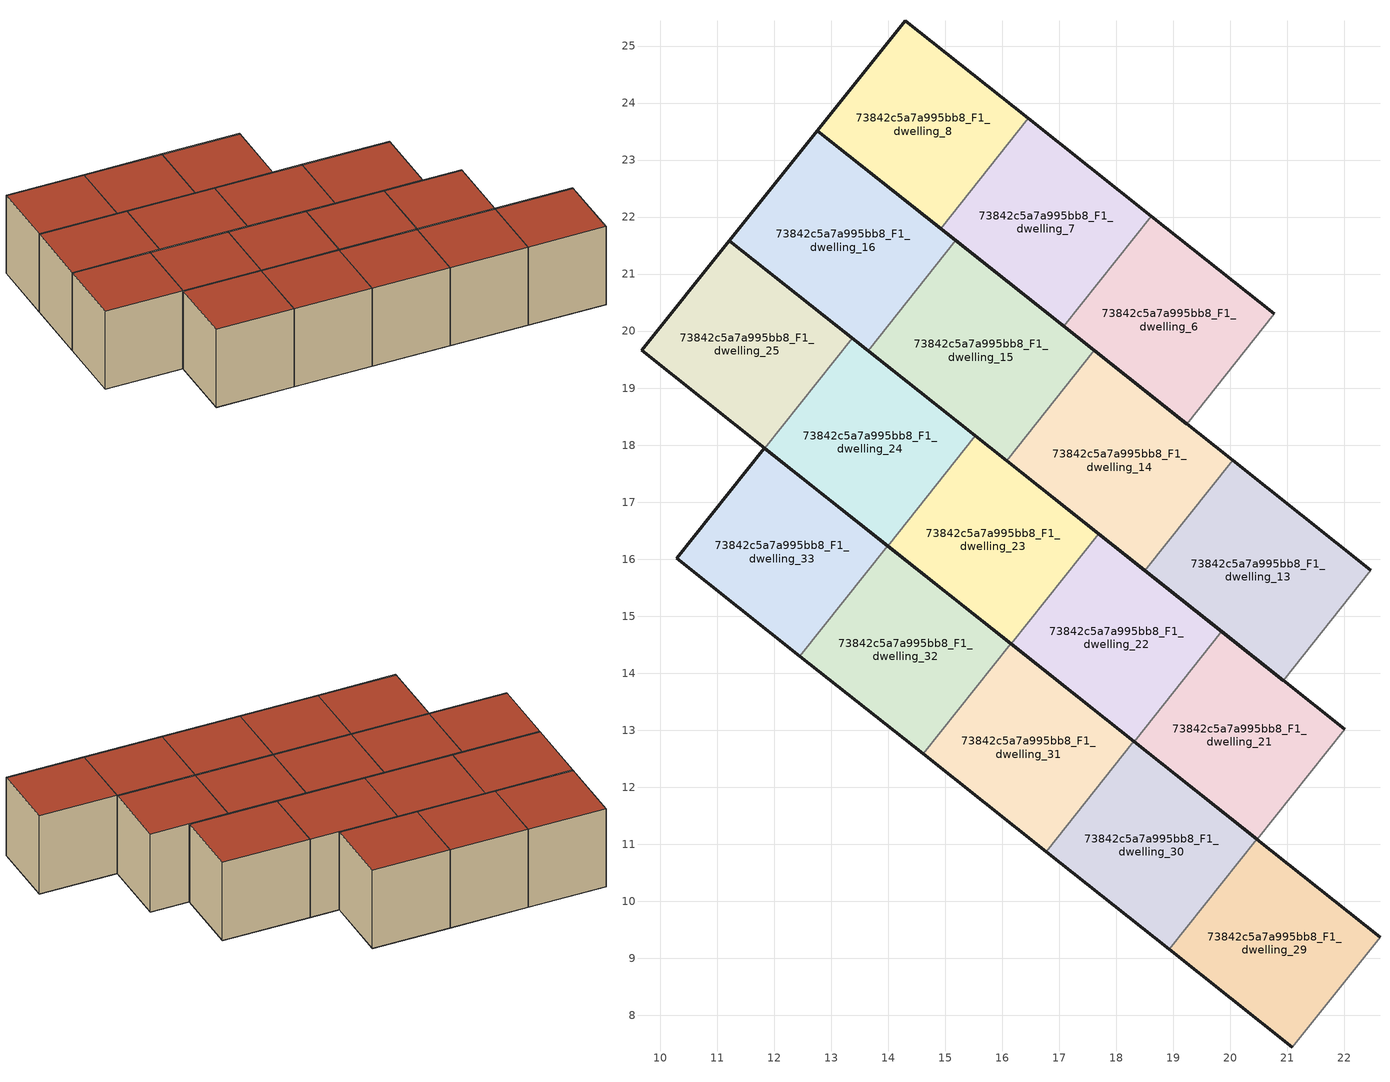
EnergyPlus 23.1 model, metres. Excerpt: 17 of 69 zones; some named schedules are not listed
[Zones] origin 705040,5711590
73842c5a7a995bb8_F1_dwelling_13
 floor to 73842c5a7a995bb8_F0_dwelling_13 (EU_floor_Construction): 20.93,13.87 22.46,15.8 20.04,17.73 18.5,15.8 z3
 wall outside (EU_wall_Construction): 20.04,17.73 22.46,15.8 / 20.93,13.87 18.5,15.8 z3:6
 wall to 73842c5a7a995bb8_F1_dwelling_14 (EU_wall_Construction): 18.5,15.8 20.04,17.73 z3:6
 wall to 73842c5a7a995bb8_F1_dwelling_12 (EU_wall_Construction): 22.46,15.8 20.93,13.87 z3:6
 roof outside (EU_roof_Construction): 22.46,15.8 20.93,13.87 18.5,15.8 20.04,17.73 z6
73842c5a7a995bb8_F1_dwelling_14
 floor to 73842c5a7a995bb8_F0_dwelling_14 (EU_floor_Construction): 18.5,15.8 20.04,17.73 17.61,19.66 16.07,17.73 z3
 wall outside (EU_wall_Construction): 17.61,19.66 20.04,17.73 / 18.5,15.8 16.07,17.73 z3:6
 wall to 73842c5a7a995bb8_F1_dwelling_15 (EU_wall_Construction): 16.07,17.73 17.61,19.66 z3:6
 roof outside (EU_roof_Construction): 20.04,17.73 18.5,15.8 16.07,17.73 17.61,19.66 z6
73842c5a7a995bb8_F1_dwelling_15
 floor to 73842c5a7a995bb8_F0_dwelling_15 (EU_floor_Construction): 16.07,17.73 17.61,19.66 15.18,21.59 13.65,19.66 z3
 wall outside (EU_wall_Construction): 15.18,21.59 17.61,19.66 / 16.07,17.73 13.65,19.66 z3:6
 wall to 73842c5a7a995bb8_F1_dwelling_16 (EU_wall_Construction): 13.65,19.66 15.18,21.59 z3:6
 roof outside (EU_roof_Construction): 17.61,19.66 16.07,17.73 13.65,19.66 15.18,21.59 z6
73842c5a7a995bb8_F1_dwelling_16
 floor to 73842c5a7a995bb8_F0_dwelling_16 (EU_floor_Construction): 13.65,19.66 15.18,21.59 12.76,23.52 11.21,21.59 z3
 wall outside (EU_wall_Construction): 13.65,19.66 11.21,21.59 12.76,23.52 15.18,21.59 z3:6
 roof outside (EU_roof_Construction): 15.18,21.59 13.65,19.66 11.21,21.59 12.76,23.52 z6
73842c5a7a995bb8_F1_dwelling_21
 floor to 73842c5a7a995bb8_F0_dwelling_21 (EU_floor_Construction): 20.47,11.08 22.01,13.02 19.85,14.73 18.31,12.8 z3
 wall outside (EU_wall_Construction): 19.85,14.73 22.01,13.02 / 20.47,11.08 18.31,12.8 z3:6
 wall to 73842c5a7a995bb8_F1_dwelling_22 (EU_wall_Construction): 18.31,12.8 19.85,14.73 z3:6
 wall to 73842c5a7a995bb8_F1_dwelling_20 (EU_wall_Construction): 22.01,13.02 20.47,11.08 z3:6
 roof outside (EU_roof_Construction): 22.01,13.02 20.47,11.08 18.31,12.8 19.85,14.73 z6
73842c5a7a995bb8_F1_dwelling_22
 floor to 73842c5a7a995bb8_F0_dwelling_22 (EU_floor_Construction): 18.31,12.8 19.85,14.73 17.69,16.45 16.15,14.51 z3
 wall outside (EU_wall_Construction): 17.69,16.45 19.85,14.73 / 18.31,12.8 16.15,14.51 z3:6
 wall to 73842c5a7a995bb8_F1_dwelling_23 (EU_wall_Construction): 16.15,14.51 17.69,16.45 z3:6
 roof outside (EU_roof_Construction): 19.85,14.73 18.31,12.8 16.15,14.51 17.69,16.45 z6
73842c5a7a995bb8_F1_dwelling_23
 floor to 73842c5a7a995bb8_F0_dwelling_23 (EU_floor_Construction): 16.15,14.51 17.69,16.45 15.53,18.16 13.99,16.23 z3
 wall outside (EU_wall_Construction): 15.53,18.16 17.69,16.45 / 16.15,14.51 13.99,16.23 z3:6
 wall to 73842c5a7a995bb8_F1_dwelling_24 (EU_wall_Construction): 13.99,16.23 15.53,18.16 z3:6
 roof outside (EU_roof_Construction): 17.69,16.45 16.15,14.51 13.99,16.23 15.53,18.16 z6
73842c5a7a995bb8_F1_dwelling_24
 floor to 73842c5a7a995bb8_F0_dwelling_24 (EU_floor_Construction): 13.99,16.23 15.53,18.16 13.37,19.88 11.83,17.94 z3
 wall outside (EU_wall_Construction): 13.37,19.88 15.53,18.16 / 13.99,16.23 11.83,17.94 z3:6
 wall to 73842c5a7a995bb8_F1_dwelling_25 (EU_wall_Construction): 11.83,17.94 13.37,19.88 z3:6
 roof outside (EU_roof_Construction): 15.53,18.16 13.99,16.23 11.83,17.94 13.37,19.88 z6
73842c5a7a995bb8_F1_dwelling_25
 floor to 73842c5a7a995bb8_F0_dwelling_25 (EU_floor_Construction): 11.83,17.94 13.37,19.88 11.21,21.59 9.67,19.66 z3
 wall outside (EU_wall_Construction): 11.83,17.94 9.67,19.66 11.21,21.59 13.37,19.88 z3:6
 roof outside (EU_roof_Construction): 13.37,19.88 11.83,17.94 9.67,19.66 11.21,21.59 z6
73842c5a7a995bb8_F1_dwelling_29
 floor to 73842c5a7a995bb8_F0_dwelling_29 (EU_floor_Construction): 21.09,7.44 22.62,9.37 20.46,11.09 18.93,9.15 z3
 wall outside (EU_wall_Construction): 21.09,7.44 18.93,9.15 / 20.46,11.09 22.62,9.37 z3:6
 wall to 73842c5a7a995bb8_F1_dwelling_28 (EU_wall_Construction): 22.62,9.37 21.09,7.44 z3:6
 wall to 73842c5a7a995bb8_F1_dwelling_30 (EU_wall_Construction): 18.93,9.15 20.46,11.09 z3:6
 roof outside (EU_roof_Construction): 22.62,9.37 21.09,7.44 18.93,9.15 20.46,11.09 z6
73842c5a7a995bb8_F1_dwelling_30
 floor to 73842c5a7a995bb8_F0_dwelling_30 (EU_floor_Construction): 18.93,9.15 20.46,11.09 18.31,12.8 16.77,10.87 z3
 wall outside (EU_wall_Construction): 18.93,9.15 16.77,10.87 / 18.31,12.8 20.46,11.09 z3:6
 wall to 73842c5a7a995bb8_F1_dwelling_31 (EU_wall_Construction): 16.77,10.87 18.31,12.8 z3:6
 roof outside (EU_roof_Construction): 20.46,11.09 18.93,9.15 16.77,10.87 18.31,12.8 z6
73842c5a7a995bb8_F1_dwelling_31
 floor to 73842c5a7a995bb8_F0_dwelling_31 (EU_floor_Construction): 16.77,10.87 18.31,12.8 16.15,14.52 14.61,12.58 z3
 wall outside (EU_wall_Construction): 16.77,10.87 14.61,12.58 / 16.15,14.52 18.31,12.8 z3:6
 wall to 73842c5a7a995bb8_F1_dwelling_32 (EU_wall_Construction): 14.61,12.58 16.15,14.52 z3:6
 roof outside (EU_roof_Construction): 18.31,12.8 16.77,10.87 14.61,12.58 16.15,14.52 z6
73842c5a7a995bb8_F1_dwelling_32
 floor to 73842c5a7a995bb8_F0_dwelling_32 (EU_floor_Construction): 14.61,12.58 16.15,14.52 13.99,16.23 12.45,14.3 z3
 wall outside (EU_wall_Construction): 14.61,12.58 12.45,14.3 / 13.99,16.23 16.15,14.52 z3:6
 wall to 73842c5a7a995bb8_F1_dwelling_33 (EU_wall_Construction): 12.45,14.3 13.99,16.23 z3:6
 roof outside (EU_roof_Construction): 16.15,14.52 14.61,12.58 12.45,14.3 13.99,16.23 z6
73842c5a7a995bb8_F1_dwelling_33
 floor to 73842c5a7a995bb8_F0_dwelling_33 (EU_floor_Construction): 12.45,14.3 13.99,16.23 11.83,17.95 10.29,16.01 z3
 wall outside (EU_wall_Construction): 12.45,14.3 10.29,16.01 11.83,17.95 13.99,16.23 z3:6
 roof outside (EU_roof_Construction): 13.99,16.23 12.45,14.3 10.29,16.01 11.83,17.95 z6
73842c5a7a995bb8_F1_dwelling_6
 floor to 73842c5a7a995bb8_F0_dwelling_6 (EU_floor_Construction): 19.24,18.37 20.77,20.3 18.61,22.02 17.08,20.08 z3
 wall outside (EU_wall_Construction): 18.61,22.02 20.77,20.3 / 19.24,18.37 17.08,20.08 z3:6
 wall to 73842c5a7a995bb8_F1_dwelling_7 (EU_wall_Construction): 17.08,20.08 18.61,22.02 z3:6
 wall to 73842c5a7a995bb8_F1_dwelling_5 (EU_wall_Construction): 20.77,20.3 19.24,18.37 z3:6
 roof outside (EU_roof_Construction): 20.77,20.3 19.24,18.37 17.08,20.08 18.61,22.02 z6
73842c5a7a995bb8_F1_dwelling_7
 floor to 73842c5a7a995bb8_F0_dwelling_7 (EU_floor_Construction): 17.08,20.08 18.61,22.02 16.45,23.73 14.92,21.8 z3
 wall outside (EU_wall_Construction): 16.45,23.73 18.61,22.02 / 17.08,20.08 14.92,21.8 z3:6
 wall to 73842c5a7a995bb8_F1_dwelling_8 (EU_wall_Construction): 14.92,21.8 16.45,23.73 z3:6
 roof outside (EU_roof_Construction): 18.61,22.02 17.08,20.08 14.92,21.8 16.45,23.73 z6
73842c5a7a995bb8_F1_dwelling_8
 floor to 73842c5a7a995bb8_F0_dwelling_8 (EU_floor_Construction): 14.92,21.8 16.45,23.73 14.3,25.44 12.76,23.52 z3
 wall outside (EU_wall_Construction): 14.92,21.8 12.76,23.52 14.3,25.44 16.45,23.73 z3:6
 roof outside (EU_roof_Construction): 16.45,23.73 14.92,21.8 12.76,23.52 14.3,25.44 z6
[Building]
EU S2 Campaign: North Axis=0; Terrain=City; Solar Distribution=FullExterior
[Site:Location]
London: Latitude=51.5; Longitude=-0.5; Time Zone=0; Elevation=25
[SizingPeriod:WeatherFileDays]
AnnualSizingPeriod: Begin Month=1; Begin Day of Month=1; End Month=12; End Day of Month=31; Day of Week for Start Day=Monday; Use Weather File Daylight Saving Period=No; Use Weather File Rain and Snow Indicators=No
[MATERIAL]
EU_InternalMass_Material: Roughness=MediumRough; Thickness=0.1; Conductivity=1; Density=1800; Specific Heat=900; Thermal Absorptance=0.9; Solar Absorptance=0.7; Visible Absorptance=0.7
[MATERIAL:NOMASS] Roughness=MediumRough; Thermal Absorptance=0.9; Solar Absorptance=0.7; Visible Absorptance=0.7
Name | Thermal Resistance
EU_wall_NoMass | 0.635353
EU_roof_NoMass | 0.675062
EU_floor_NoMass | 1.96382
[CONSTRUCTION]
EU_wall_Construction: EU_wall_NoMass
EU_roof_Construction: EU_roof_NoMass
EU_floor_Construction: EU_floor_NoMass
EU_InternalMass_Construction: EU_InternalMass_Material
[ZONE] Type=1; Multiplier=1; Ceiling Height=autocalculate; Floor Area=autocalculate; Part of Total Floor Area=Yes
Name | Volume
73842c5a7a995bb8_F1_dwelling_13; 73842c5a7a995bb8_F1_dwelling_15 | 22.9768
73842c5a7a995bb8_F1_dwelling_14 | 22.9702
73842c5a7a995bb8_F1_dwelling_16 | 22.9775
73842c5a7a995bb8_F1_dwelling_21 | 20.4163
73842c5a7a995bb8_F1_dwelling_22 | 20.4126
73842c5a7a995bb8_F1_dwelling_23; 73842c5a7a995bb8_F1_dwelling_24 | 20.4185
73842c5a7a995bb8_F1_dwelling_25; 73842c5a7a995bb8_F1_dwelling_7 | 20.4236
73842c5a7a995bb8_F1_dwelling_29 | 20.4221
73842c5a7a995bb8_F1_dwelling_30 | 20.4177
73842c5a7a995bb8_F1_dwelling_31; 73842c5a7a995bb8_F1_dwelling_33 | 20.417
73842c5a7a995bb8_F1_dwelling_32 | 20.428
73842c5a7a995bb8_F1_dwelling_6; 73842c5a7a995bb8_F1_dwelling_8 | 20.4192
[INTERNALMASS] Construction=EU_InternalMass_Construction
Name | Zone or ZoneList | Surface Area
73842c5a7a995bb8_F1_dwelling_6_EU_InternalMass | 73842c5a7a995bb8_F1_dwelling_6 | 7.42323
73842c5a7a995bb8_F1_dwelling_7_EU_InternalMass | 73842c5a7a995bb8_F1_dwelling_7 | 7.42595
73842c5a7a995bb8_F1_dwelling_8_EU_InternalMass | 73842c5a7a995bb8_F1_dwelling_8 | 7.42463
73842c5a7a995bb8_F1_dwelling_13_EU_InternalMass | 73842c5a7a995bb8_F1_dwelling_13 | 7.42469
73842c5a7a995bb8_F1_dwelling_14_EU_InternalMass | 73842c5a7a995bb8_F1_dwelling_14 | 7.42264
73842c5a7a995bb8_F1_dwelling_15_EU_InternalMass | 73842c5a7a995bb8_F1_dwelling_15 | 7.42873
73842c5a7a995bb8_F1_dwelling_16_EU_InternalMass | 73842c5a7a995bb8_F1_dwelling_16 | 7.42419
73842c5a7a995bb8_F1_dwelling_21_EU_InternalMass | 73842c5a7a995bb8_F1_dwelling_21 | 7.42663
73842c5a7a995bb8_F1_dwelling_22_EU_InternalMass | 73842c5a7a995bb8_F1_dwelling_22 | 6.80652
73842c5a7a995bb8_F1_dwelling_23_EU_InternalMass | 73842c5a7a995bb8_F1_dwelling_23 | 6.8046
73842c5a7a995bb8_F1_dwelling_24_EU_InternalMass | 73842c5a7a995bb8_F1_dwelling_24 | 6.80923
73842c5a7a995bb8_F1_dwelling_25_EU_InternalMass | 73842c5a7a995bb8_F1_dwelling_25 | 6.8046
73842c5a7a995bb8_F1_dwelling_29_EU_InternalMass | 73842c5a7a995bb8_F1_dwelling_29 | 6.80902
73842c5a7a995bb8_F1_dwelling_30_EU_InternalMass | 73842c5a7a995bb8_F1_dwelling_30 | 6.8046
73842c5a7a995bb8_F1_dwelling_31_EU_InternalMass | 73842c5a7a995bb8_F1_dwelling_31 | 6.80923
73842c5a7a995bb8_F1_dwelling_32_EU_InternalMass | 73842c5a7a995bb8_F1_dwelling_32 | 6.80461
73842c5a7a995bb8_F1_dwelling_33_EU_InternalMass | 73842c5a7a995bb8_F1_dwelling_33 | 6.80704
[OTHEREQUIPMENT] Fuel Type=Electricity; Design Level Calculation Method=Watts/Area; Power per Zone Floor Area=1; Fraction Latent=0; Fraction Radiant=0; Fraction Lost=0; Carbon Dioxide Generation Rate=0; EndUse Subcategory=EU_Step8_InternalGains
Name | Zone or ZoneList or Space or SpaceList | Schedule
EU_Step8_InternalGain_73842c5a7a995bb8_F1_dwelling_6_f000 | 73842c5a7a995bb8_F1_dwelling_6 | EU_Step8_GainSchedule_73842c5a7a995bb8_F1_dwelling_6_f000
EU_Step8_InternalGain_73842c5a7a995bb8_F1_dwelling_7_f000 | 73842c5a7a995bb8_F1_dwelling_7 | EU_Step8_GainSchedule_73842c5a7a995bb8_F1_dwelling_7_f000
EU_Step8_InternalGain_73842c5a7a995bb8_F1_dwelling_8_f000 | 73842c5a7a995bb8_F1_dwelling_8 | EU_Step8_GainSchedule_73842c5a7a995bb8_F1_dwelling_8_f000
EU_Step8_InternalGain_73842c5a7a995bb8_F1_dwelling_13_f000 | 73842c5a7a995bb8_F1_dwelling_13 | EU_Step8_GainSchedule_73842c5a7a995bb8_F1_dwelling_13_f000
EU_Step8_InternalGain_73842c5a7a995bb8_F1_dwelling_14_f000 | 73842c5a7a995bb8_F1_dwelling_14 | EU_Step8_GainSchedule_73842c5a7a995bb8_F1_dwelling_14_f000
EU_Step8_InternalGain_73842c5a7a995bb8_F1_dwelling_15_f000 | 73842c5a7a995bb8_F1_dwelling_15 | EU_Step8_GainSchedule_73842c5a7a995bb8_F1_dwelling_15_f000
EU_Step8_InternalGain_73842c5a7a995bb8_F1_dwelling_16_f000 | 73842c5a7a995bb8_F1_dwelling_16 | EU_Step8_GainSchedule_73842c5a7a995bb8_F1_dwelling_16_f000
EU_Step8_InternalGain_73842c5a7a995bb8_F1_dwelling_21_f000 | 73842c5a7a995bb8_F1_dwelling_21 | EU_Step8_GainSchedule_73842c5a7a995bb8_F1_dwelling_21_f000
EU_Step8_InternalGain_73842c5a7a995bb8_F1_dwelling_22_f000 | 73842c5a7a995bb8_F1_dwelling_22 | EU_Step8_GainSchedule_73842c5a7a995bb8_F1_dwelling_22_f000
EU_Step8_InternalGain_73842c5a7a995bb8_F1_dwelling_23_f000 | 73842c5a7a995bb8_F1_dwelling_23 | EU_Step8_GainSchedule_73842c5a7a995bb8_F1_dwelling_23_f000
EU_Step8_InternalGain_73842c5a7a995bb8_F1_dwelling_24_f000 | 73842c5a7a995bb8_F1_dwelling_24 | EU_Step8_GainSchedule_73842c5a7a995bb8_F1_dwelling_24_f000
EU_Step8_InternalGain_73842c5a7a995bb8_F1_dwelling_25_f000 | 73842c5a7a995bb8_F1_dwelling_25 | EU_Step8_GainSchedule_73842c5a7a995bb8_F1_dwelling_25_f000
EU_Step8_InternalGain_73842c5a7a995bb8_F1_dwelling_29_f000 | 73842c5a7a995bb8_F1_dwelling_29 | EU_Step8_GainSchedule_73842c5a7a995bb8_F1_dwelling_29_f000
EU_Step8_InternalGain_73842c5a7a995bb8_F1_dwelling_30_f000 | 73842c5a7a995bb8_F1_dwelling_30 | EU_Step8_GainSchedule_73842c5a7a995bb8_F1_dwelling_30_f000
EU_Step8_InternalGain_73842c5a7a995bb8_F1_dwelling_31_f000 | 73842c5a7a995bb8_F1_dwelling_31 | EU_Step8_GainSchedule_73842c5a7a995bb8_F1_dwelling_31_f000
EU_Step8_InternalGain_73842c5a7a995bb8_F1_dwelling_32_f000 | 73842c5a7a995bb8_F1_dwelling_32 | EU_Step8_GainSchedule_73842c5a7a995bb8_F1_dwelling_32_f000
EU_Step8_InternalGain_73842c5a7a995bb8_F1_dwelling_33_f000 | 73842c5a7a995bb8_F1_dwelling_33 | EU_Step8_GainSchedule_73842c5a7a995bb8_F1_dwelling_33_f000
[ZONEVENTILATION:DESIGNFLOWRATE] Schedule=EU_AlwaysOn; Design Flow Rate Calculation Method=AirChanges/Hour; Air Changes per Hour=0.555504; Ventilation Type=Natural; Fan Pressure Rise=0; Fan Total Efficiency=1; Constant Term Coefficient=1; Temperature Term Coefficient=0; Velocity Term Coefficient=0; Velocity Squared Term Coefficient=0; Minimum Indoor Temperature=-100; Maximum Indoor Temperature=100; Delta Temperature=-100; Minimum Outdoor Temperature=-100; Maximum Outdoor Temperature=100; Maximum Wind Speed=40
Name | Zone or ZoneList or Space or SpaceList
EU_ConstantAir_73842c5a7a995bb8_F1_dwelling_6 | 73842c5a7a995bb8_F1_dwelling_6
EU_ConstantAir_73842c5a7a995bb8_F1_dwelling_7 | 73842c5a7a995bb8_F1_dwelling_7
EU_ConstantAir_73842c5a7a995bb8_F1_dwelling_8 | 73842c5a7a995bb8_F1_dwelling_8
EU_ConstantAir_73842c5a7a995bb8_F1_dwelling_13 | 73842c5a7a995bb8_F1_dwelling_13
EU_ConstantAir_73842c5a7a995bb8_F1_dwelling_14 | 73842c5a7a995bb8_F1_dwelling_14
EU_ConstantAir_73842c5a7a995bb8_F1_dwelling_15 | 73842c5a7a995bb8_F1_dwelling_15
EU_ConstantAir_73842c5a7a995bb8_F1_dwelling_16 | 73842c5a7a995bb8_F1_dwelling_16
EU_ConstantAir_73842c5a7a995bb8_F1_dwelling_21 | 73842c5a7a995bb8_F1_dwelling_21
EU_ConstantAir_73842c5a7a995bb8_F1_dwelling_22 | 73842c5a7a995bb8_F1_dwelling_22
EU_ConstantAir_73842c5a7a995bb8_F1_dwelling_23 | 73842c5a7a995bb8_F1_dwelling_23
EU_ConstantAir_73842c5a7a995bb8_F1_dwelling_24 | 73842c5a7a995bb8_F1_dwelling_24
EU_ConstantAir_73842c5a7a995bb8_F1_dwelling_25 | 73842c5a7a995bb8_F1_dwelling_25
EU_ConstantAir_73842c5a7a995bb8_F1_dwelling_29 | 73842c5a7a995bb8_F1_dwelling_29
EU_ConstantAir_73842c5a7a995bb8_F1_dwelling_30 | 73842c5a7a995bb8_F1_dwelling_30
EU_ConstantAir_73842c5a7a995bb8_F1_dwelling_31 | 73842c5a7a995bb8_F1_dwelling_31
EU_ConstantAir_73842c5a7a995bb8_F1_dwelling_32 | 73842c5a7a995bb8_F1_dwelling_32
EU_ConstantAir_73842c5a7a995bb8_F1_dwelling_33 | 73842c5a7a995bb8_F1_dwelling_33
[HVACTEMPLATE:ZONE:IDEALLOADSAIRSYSTEM] System Availability Schedule=EU_AlwaysOn; Maximum Heating Supply Air Temperature=50; Minimum Cooling Supply Air Temperature=13; Maximum Heating Supply Air Humidity Ratio=0.0156; Minimum Cooling Supply Air Humidity Ratio=0.0077; Heating Limit=NoLimit; Cooling Limit=NoLimit; Heating Availability Schedule=EU_AlwaysOn; Cooling Availability Schedule=EU_CoolingOff; Dehumidification Control Type=ConstantSensibleHeatRatio; Cooling Sensible Heat Ratio=0.7; Dehumidification Setpoint=60; Humidification Control Type=None; Humidification Setpoint=30; Outdoor Air Method=None; Outdoor Air Flow Rate per Person=0.00944; Outdoor Air Flow Rate per Zone Floor Area=0; Outdoor Air Flow Rate per Zone=0; Demand Controlled Ventilation Type=None; Outdoor Air Economizer Type=NoEconomizer; Heat Recovery Type=None; Sensible Heat Recovery Effectiveness=0.7; Latent Heat Recovery Effectiveness=0.65
Name | Template Thermostat
73842c5a7a995bb8_F1_dwelling_6 | EU_HeatOnly_73842c5a7a995bb8_F1_dwelling_6
73842c5a7a995bb8_F1_dwelling_7 | EU_HeatOnly_73842c5a7a995bb8_F1_dwelling_7
73842c5a7a995bb8_F1_dwelling_8 | EU_HeatOnly_73842c5a7a995bb8_F1_dwelling_8
73842c5a7a995bb8_F1_dwelling_13 | EU_HeatOnly_73842c5a7a995bb8_F1_dwelling_13
73842c5a7a995bb8_F1_dwelling_14 | EU_HeatOnly_73842c5a7a995bb8_F1_dwelling_14
73842c5a7a995bb8_F1_dwelling_15 | EU_HeatOnly_73842c5a7a995bb8_F1_dwelling_15
73842c5a7a995bb8_F1_dwelling_16 | EU_HeatOnly_73842c5a7a995bb8_F1_dwelling_16
73842c5a7a995bb8_F1_dwelling_21 | EU_HeatOnly_73842c5a7a995bb8_F1_dwelling_21
73842c5a7a995bb8_F1_dwelling_22 | EU_HeatOnly_73842c5a7a995bb8_F1_dwelling_22
73842c5a7a995bb8_F1_dwelling_23 | EU_HeatOnly_73842c5a7a995bb8_F1_dwelling_23
73842c5a7a995bb8_F1_dwelling_24 | EU_HeatOnly_73842c5a7a995bb8_F1_dwelling_24
73842c5a7a995bb8_F1_dwelling_25 | EU_HeatOnly_73842c5a7a995bb8_F1_dwelling_25
73842c5a7a995bb8_F1_dwelling_29 | EU_HeatOnly_73842c5a7a995bb8_F1_dwelling_29
